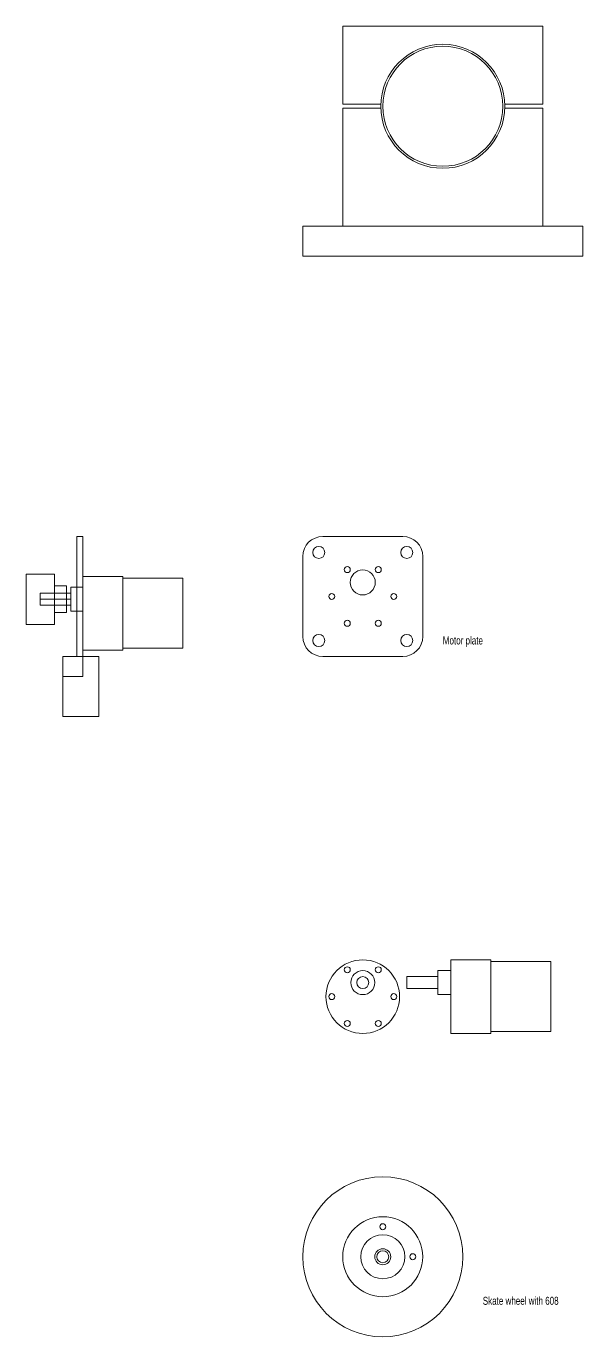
# Model space of a CAD drawing. Header units: millimetres. Extents: x -5410 to 140, y -605 to 960.
# Drawn here: x -138 to 140, y -140 to 515 of the extents above; entities that cross this region are included whole.
import ezdxf

# ---------------------------------------------------------------- set-up
doc = ezdxf.new("R2010")
doc.units = ezdxf.units.MM
doc.layers.get('0').update_dxf_attribs({"linetype": 'CONTINUOUS', "lineweight": 0, "true_color": 0x000000})
for name, color, linetype, lineweight, true_color in [('help', 8, 'CONTINUOUS', 0, 0x808080), ('motor', 6, 'CONTINUOUS', 0, 0xff00ff), ('text', 2, 'CONTINUOUS', 0, 0xffff00)]:
    doc.layers.add(name, color=color, linetype=linetype, lineweight=lineweight, true_color=true_color)
doc.styles.get("Standard").update_dxf_attribs({"font": 'txt', "width": 0.75})

msp = doc.modelspace()

# ---------------------------------------------------------------- linework, layer by layer
for p, q in [((120, 515), (20, 515)), ((20, 515), (20, 476)), ((120, 515), (120, 476)), ((20, 476), (39, 476)), ((39, 474), (20, 474)), ((20, 474), (20, 415)), ((120, 476), (101, 476)), ((101, 474), (120, 474)), ((120, 474), (120, 415)), ((0, 415), (140, 415)), ((0, 400), (0, 415)), ((140, 415), (140, 400)), ((140, 400), (0, 400)), ((-110, 260), (-113, 260)), ((-113, 260), (-113, 200)), ((-110, 200), (-110, 260)), ((10, 260), (50, 260)), ((0, 250), (0, 210)), ((60, 250), (60, 210)), ((-113, 200), (-110, 200)), ((10, 200), (50, 200))]:
    msp.add_line(p, q)
for centre, radius in [((70, 475), 31), ((8, 252), 3), ((52, 252), 3), ((22.25, 243.42), 1.5), ((30, 237), 6.25), ((37.75, 243.42), 1.5), ((14.5, 230), 1.5), ((45.5, 230), 1.5), ((22.25, 216.58), 1.5), ((37.75, 216.58), 1.5), ((8, 208), 3), ((52, 208), 3)]:
    msp.add_circle(centre, radius)
for centre, start, end in [((10, 250), 90, 180), ((50, 250), 0, 90), ((10, 210), 180, 270), ((50, 210), 270, 0)]:
    msp.add_arc(centre, 10, start, end)
at = {"layer": 'help'}
for p, q in [((-116, 228.6), (-131.3, 228.6)), ((-120, 170), (-120, 200)), ((-120, 200), (-102, 200)), ((-110, 200), (-110, 190)), ((-102, 200), (-102, 170)), ((-110, 190), (-120, 190)), ((-102, 170), (-120, 170))]:
    msp.add_line(p, q, dxfattribs=at)
at = {"layer": 'motor'}
for p, q in [((-124.09, 241.18), (-138.29, 241.18)), ((-138.29, 241.18), (-138.29, 216.03)), ((-124.09, 216.03), (-124.09, 241.18)), ((-90, 240), (-110, 240)), ((-110, 240), (-110, 203.2)), ((-90, 203.2), (-90, 240)), ((-60, 239.1), (-90, 239.1)), ((-60, 204.1), (-60, 239.1)), ((-131.3, 225.6), (-131.3, 231.6)), ((-131.3, 231.6), (-116, 231.6)), ((-118.09, 235.28), (-124.09, 235.28)), ((-118.09, 221.93), (-118.09, 235.28)), ((-116, 222.6), (-116, 234.6)), ((-116, 234.6), (-110, 234.6)), ((-131.3, 225.6), (-116, 225.6)), ((-118.09, 228.6), (-124.09, 228.6)), ((-118.09, 221.93), (-124.09, 221.93)), ((-116, 222.6), (-110, 222.6)), ((-124.09, 216.03), (-138.29, 216.03)), ((-90, 203.2), (-110, 203.2)), ((-60, 204.1), (-90, 204.1)), ((94, 48.4), (74, 48.4)), ((74, 48.4), (74, 11.6)), ((94, 11.6), (94, 48.4)), ((124, 47.5), (94, 47.5)), ((124, 12.5), (124, 47.5)), ((52, 34), (52, 40)), ((52, 40), (67.5, 40)), ((67.5, 31), (67.5, 43)), ((67.5, 43), (74, 43)), ((52, 34), (67.5, 34)), ((67.5, 31), (74, 31)), ((94, 11.6), (74, 11.6)), ((124, 12.5), (94, 12.5))]:
    msp.add_line(p, q, dxfattribs=at)
for centre, radius in [((70, 475), 30), ((30, 30), 18.4), ((22.25, 43.42), 1.5), ((30, 37), 6), ((30, 37), 3), ((37.75, 43.42), 1.5), ((14.5, 30), 1.5), ((45.5, 30), 1.5), ((22.25, 16.58), 1.5), ((37.75, 16.58), 1.5), ((40, -100), 40), ((40, -100), 20), ((40, -85), 1.5), ((40, -100), 11), ((40, -100), 4), ((40, -100), 3), ((55, -100), 1.5)]:
    msp.add_circle(centre, radius, dxfattribs=at)

# ---------------------------------------------------------------- texts
at = {"layer": 'text', "char_height": 4, "width": 100, "attachment_point": 1}
for s, insert in [('Motor\\~plate', (70, 210)), ('Skate\\~wheel\\~with\\~608', (90, -120))]:
    msp.add_mtext(s, dxfattribs=dict(at, insert=insert))

doc.saveas('drawing.dxf')
